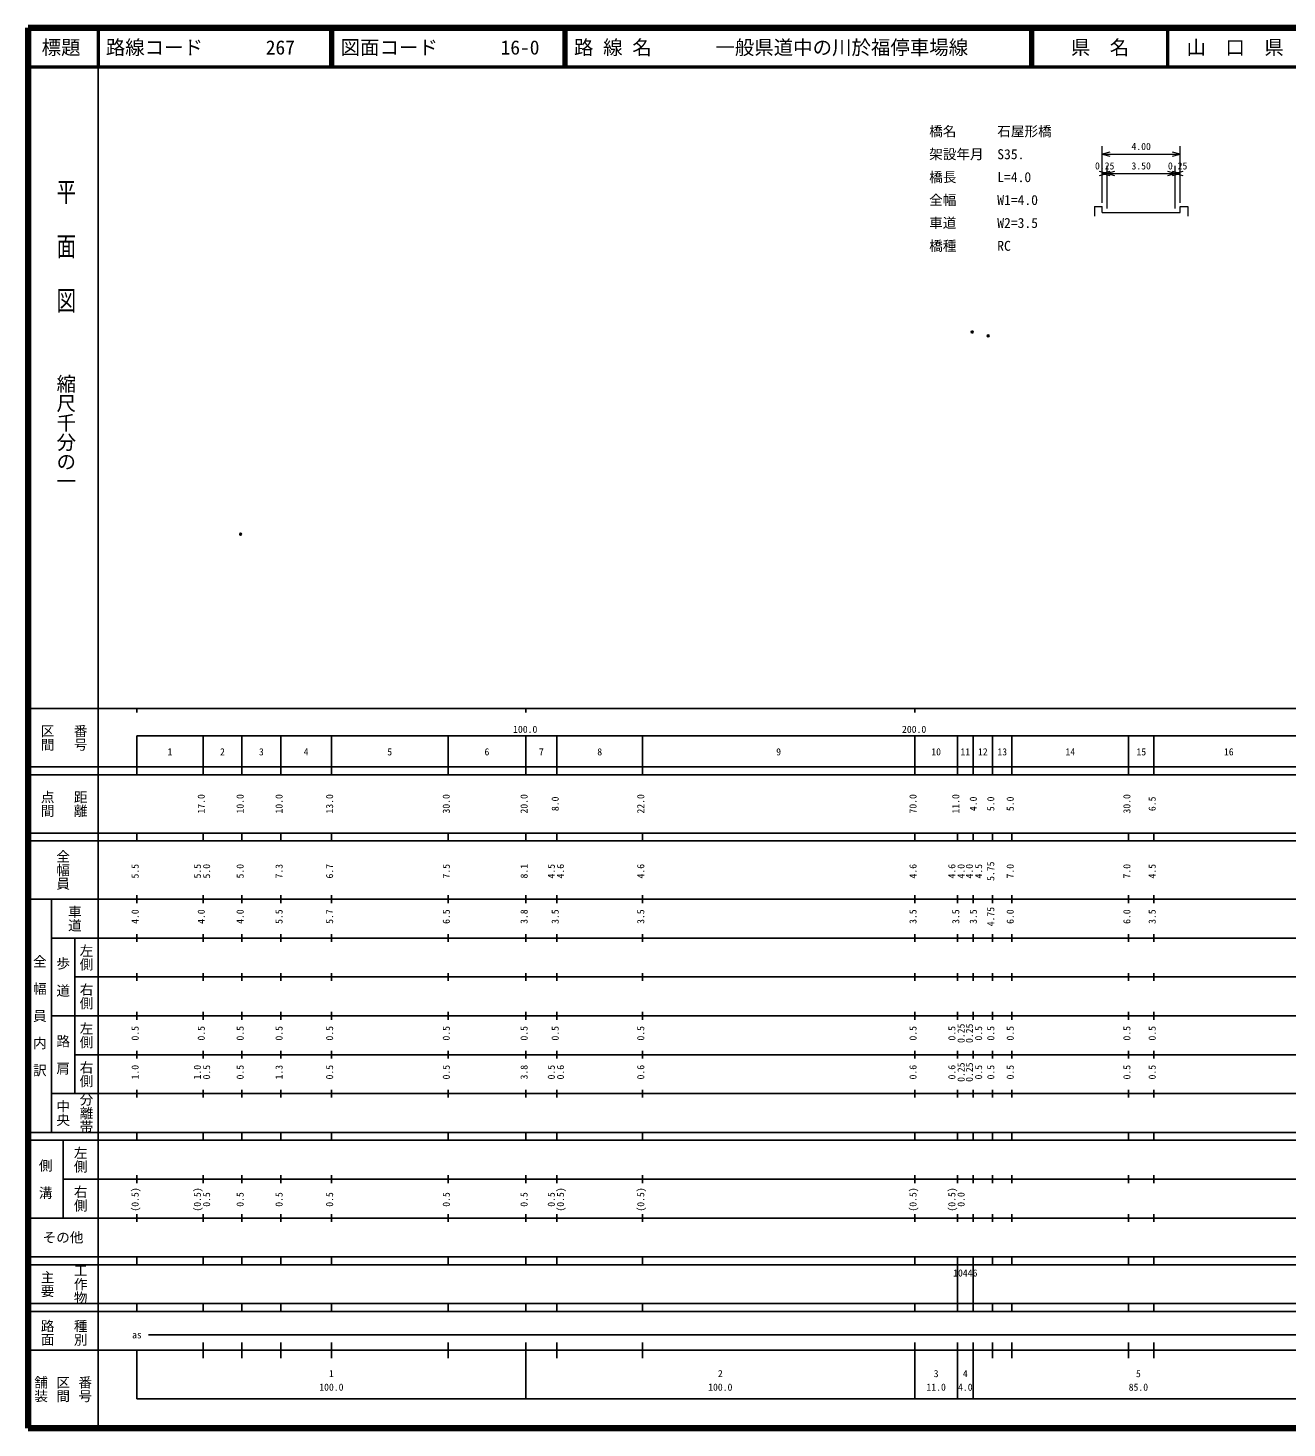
# Model space of a CAD drawing. Units: millimetres on the paper, with parts at other scales. Extents: x 40 to 680, y 20 to 380.
# Drawn here: x 40 to 363.7, y 20 to 380 of the extents above; entities that cross this region are included whole.
import ezdxf
from ezdxf.enums import TextEntityAlignment as Align

# ---------------------------------------------------------------- set-up
doc = ezdxf.new("R2010")
doc.units = ezdxf.units.MM
doc.header["$PDMODE"] = 32
doc.header["$PDSIZE"] = 0.5
doc.layers.add('S-OTRS', color=6, linetype='Continuous')
for name, color, linetype, lineweight in [('S-STR-HTXT', 7, 'Continuous', 13), ('S-TTL', 2, 'Continuous', 140), ('S-TTL-BAND', 7, 'Continuous', 25), ('S-TTL-LINE', 7, 'Continuous', 50), ('S-TTL-TXT', 7, 'Continuous', 13)]:
    doc.layers.add(name, color=color, linetype=linetype, lineweight=lineweight)
doc.styles.add('@ＭＳ ゴシック', font='')
doc.styles.add('ＭＳ ゴシック', font='')
doc.styles.get('@ＭＳ ゴシック').set_extended_font_data('@MS Gothic')
doc.styles.get('ＭＳ ゴシック').set_extended_font_data('MS Gothic')

msp = doc.modelspace()

# ---------------------------------------------------------------- linework, layer by layer
at = {"layer": 'S-OTRS'}
for p in [(282.778, 301.827), (286.894, 300.811), (94.674, 249.814)]:
    msp.add_point(p, dxfattribs=at)
at = {"layer": 'S-STR-HTXT'}
for p, q in [((316.216, 335.076), (316.216, 349.576)), ((336.216, 335.076), (336.216, 349.576)), ((318.148, 348.094), (316.216, 347.576)), ((316.216, 347.576), (336.216, 347.576)), ((316.216, 347.576), (318.148, 347.058)), ((336.216, 347.576), (334.284, 348.094)), ((334.284, 347.058), (336.216, 347.576)), ((317.466, 342.576), (315.534, 343.094)), ((315.534, 342.058), (317.466, 342.576)), ((318.148, 343.094), (316.216, 342.576)), ((316.216, 342.576), (317.466, 342.576)), ((316.216, 342.576), (318.148, 342.058)), ((317.466, 333.576), (317.466, 344.576)), ((319.398, 343.094), (317.466, 342.576)), ((317.466, 342.576), (334.966, 342.576)), ((317.466, 342.576), (319.398, 342.058)), ((334.966, 342.576), (333.034, 343.094)), ((333.034, 342.058), (334.966, 342.576)), ((336.216, 342.576), (334.284, 343.094)), ((334.284, 342.058), (336.216, 342.576)), ((334.966, 333.576), (334.966, 344.576)), ((336.898, 343.094), (334.966, 342.576)), ((334.966, 342.576), (336.216, 342.576)), ((334.966, 342.576), (336.898, 342.058)), ((314.216, 334.076), (316.216, 334.076)), ((314.216, 334.076), (314.216, 331.576)), ((316.216, 332.576), (316.216, 334.076)), ((316.216, 332.576), (317.466, 332.576)), ((317.466, 332.576), (334.966, 332.576)), ((334.966, 332.576), (336.216, 332.576)), ((336.216, 332.576), (336.216, 334.076)), ((336.216, 334.076), (338.216, 334.076)), ((338.216, 334.076), (338.216, 331.576))]:
    msp.add_line(p, q, dxfattribs=at)
at = {"layer": 'S-TTL'}
for p, q in [((40, 380), (40, 20)), ((680, 380), (40, 380)), ((40, 20), (680, 20))]:
    msp.add_line(p, q, dxfattribs=at)
at = {"layer": 'S-TTL-BAND'}
for p, q in [((58, 370), (58, 20)), ((40, 205), (579, 205)), ((68, 205), (68, 204)), ((168, 205), (168, 204)), ((268, 205), (268, 204)), ((68, 198), (579, 198)), ((68, 198), (68, 188)), ((85, 188), (85, 198)), ((95, 188), (95, 198)), ((105, 188), (105, 198)), ((118, 188), (118, 198)), ((148, 188), (148, 198)), ((168, 188), (168, 198)), ((176, 188), (176, 198)), ((198, 188), (198, 198)), ((268, 188), (268, 198)), ((279, 188), (279, 198)), ((283, 188), (283, 198)), ((288, 188), (288, 198)), ((293, 188), (293, 198)), ((323, 188), (323, 198)), ((329.5, 188), (329.5, 198)), ((40, 190), (579, 190)), ((40, 188), (579, 188)), ((40, 173), (579, 173)), ((68, 171), (68, 173)), ((85, 171), (85, 173)), ((95, 171), (95, 173)), ((105, 171), (105, 173)), ((118, 171), (118, 173)), ((148, 171), (148, 173)), ((168, 171), (168, 173)), ((176, 171), (176, 173)), ((198, 171), (198, 173)), ((268, 171), (268, 173)), ((279, 171), (279, 173)), ((283, 171), (283, 173)), ((288, 171), (288, 173)), ((293, 171), (293, 173)), ((323, 171), (323, 173)), ((329.5, 171), (329.5, 173)), ((40, 171), (579, 171)), ((40, 156), (579, 156)), ((46, 96), (46, 156)), ((68, 155), (68, 157)), ((85, 155), (85, 157)), ((95, 155), (95, 157)), ((105, 155), (105, 157)), ((118, 155), (118, 157)), ((148, 155), (148, 157)), ((168, 155), (168, 157)), ((176, 155), (176, 157)), ((198, 155), (198, 157)), ((268, 155), (268, 157)), ((279, 155), (279, 157)), ((283, 155), (283, 157)), ((288, 155), (288, 157)), ((293, 155), (293, 157)), ((323, 155), (323, 157)), ((329.5, 155), (329.5, 157)), ((46, 146), (579, 146)), ((52, 146), (52, 106)), ((68, 145), (68, 147)), ((85, 145), (85, 147)), ((95, 145), (95, 147)), ((105, 145), (105, 147)), ((118, 145), (118, 147)), ((148, 145), (148, 147)), ((168, 145), (168, 147)), ((176, 145), (176, 147)), ((198, 145), (198, 147)), ((268, 145), (268, 147)), ((279, 145), (279, 147)), ((283, 145), (283, 147)), ((288, 145), (288, 147)), ((293, 145), (293, 147)), ((323, 145), (323, 147)), ((329.5, 145), (329.5, 147)), ((68, 135), (68, 137)), ((85, 135), (85, 137)), ((95, 135), (95, 137)), ((105, 135), (105, 137)), ((118, 135), (118, 137)), ((148, 135), (148, 137)), ((168, 135), (168, 137)), ((176, 135), (176, 137)), ((198, 135), (198, 137)), ((268, 135), (268, 137)), ((279, 135), (279, 137)), ((283, 135), (283, 137)), ((288, 135), (288, 137)), ((293, 135), (293, 137)), ((323, 135), (323, 137)), ((329.5, 135), (329.5, 137)), ((52, 136), (579, 136)), ((46, 126), (579, 126)), ((68, 125), (68, 127)), ((85, 125), (85, 127)), ((95, 125), (95, 127)), ((105, 125), (105, 127)), ((118, 125), (118, 127)), ((148, 125), (148, 127)), ((168, 125), (168, 127)), ((176, 125), (176, 127)), ((198, 125), (198, 127)), ((268, 125), (268, 127)), ((279, 125), (279, 127)), ((283, 125), (283, 127)), ((288, 125), (288, 127)), ((293, 125), (293, 127)), ((323, 125), (323, 127)), ((329.5, 125), (329.5, 127)), ((52, 116), (579, 116)), ((68, 115), (68, 117)), ((85, 115), (85, 117)), ((95, 115), (95, 117)), ((105, 115), (105, 117)), ((118, 115), (118, 117)), ((148, 115), (148, 117)), ((168, 115), (168, 117)), ((176, 115), (176, 117)), ((198, 115), (198, 117)), ((268, 115), (268, 117)), ((279, 115), (279, 117)), ((283, 115), (283, 117)), ((288, 115), (288, 117)), ((293, 115), (293, 117)), ((323, 115), (323, 117)), ((329.5, 115), (329.5, 117)), ((46, 106), (579, 106)), ((68, 105), (68, 107)), ((85, 105), (85, 107)), ((95, 105), (95, 107)), ((105, 105), (105, 107)), ((118, 105), (118, 107)), ((148, 105), (148, 107)), ((168, 105), (168, 107)), ((176, 105), (176, 107)), ((198, 105), (198, 107)), ((268, 105), (268, 107)), ((279, 105), (279, 107)), ((283, 105), (283, 107)), ((288, 105), (288, 107)), ((293, 105), (293, 107)), ((323, 105), (323, 107)), ((329.5, 105), (329.5, 107)), ((40, 96), (579, 96)), ((40, 94), (579, 94)), ((49, 94), (49, 74)), ((68, 94), (68, 96)), ((85, 94), (85, 96)), ((95, 94), (95, 96)), ((105, 94), (105, 96)), ((118, 94), (118, 96)), ((148, 94), (148, 96)), ((168, 94), (168, 96)), ((176, 94), (176, 96)), ((198, 94), (198, 96)), ((268, 94), (268, 96)), ((279, 94), (279, 96)), ((283, 94), (283, 96)), ((288, 94), (288, 96)), ((293, 94), (293, 96)), ((323, 94), (323, 96)), ((329.5, 94), (329.5, 96)), ((49, 84), (579, 84)), ((68, 83), (68, 85)), ((85, 83), (85, 85)), ((95, 83), (95, 85)), ((105, 83), (105, 85)), ((118, 83), (118, 85)), ((148, 83), (148, 85)), ((168, 83), (168, 85)), ((176, 83), (176, 85)), ((198, 83), (198, 85)), ((268, 83), (268, 85)), ((279, 83), (279, 85)), ((283, 83), (283, 85)), ((288, 83), (288, 85)), ((293, 83), (293, 85)), ((323, 83), (323, 85)), ((329.5, 83), (329.5, 85)), ((40, 74), (579, 74)), ((68, 73), (68, 75)), ((85, 73), (85, 75)), ((95, 73), (95, 75)), ((105, 73), (105, 75)), ((118, 73), (118, 75)), ((148, 73), (148, 75)), ((168, 73), (168, 75)), ((176, 73), (176, 75)), ((198, 73), (198, 75)), ((268, 73), (268, 75)), ((279, 73), (279, 75)), ((283, 73), (283, 75)), ((288, 73), (288, 75)), ((293, 73), (293, 75)), ((323, 73), (323, 75)), ((329.5, 73), (329.5, 75)), ((40, 64), (579, 64)), ((40, 62), (579, 62)), ((68, 62), (68, 64)), ((85, 62), (85, 64)), ((95, 62), (95, 64)), ((105, 62), (105, 64)), ((118, 62), (118, 64)), ((148, 62), (148, 64)), ((168, 62), (168, 64)), ((176, 62), (176, 64)), ((198, 62), (198, 64)), ((268, 62), (268, 64)), ((279, 62), (279, 64)), ((279, 52), (279, 62)), ((283, 62), (283, 64)), ((283, 52), (283, 62)), ((288, 62), (288, 64)), ((293, 62), (293, 64)), ((323, 62), (323, 64)), ((329.5, 62), (329.5, 64)), ((40, 52), (579, 52)), ((68, 50), (68, 52)), ((85, 50), (85, 52)), ((95, 50), (95, 52)), ((105, 50), (105, 52)), ((118, 50), (118, 52)), ((148, 50), (148, 52)), ((168, 50), (168, 52)), ((176, 50), (176, 52)), ((198, 50), (198, 52)), ((268, 50), (268, 52)), ((279, 50), (279, 52)), ((283, 50), (283, 52)), ((288, 50), (288, 52)), ((293, 50), (293, 52)), ((323, 50), (323, 52)), ((329.5, 50), (329.5, 52)), ((40, 50), (579, 50)), ((71, 44), (565, 44)), ((40, 40), (579, 40)), ((68, 40), (68, 27.5)), ((85, 38), (85, 42)), ((95, 38), (95, 42)), ((105, 38), (105, 42)), ((118, 38), (118, 42)), ((148, 38), (148, 42)), ((168, 27.5), (168, 42)), ((176, 38), (176, 42)), ((198, 38), (198, 42)), ((268, 27.5), (268, 42)), ((279, 27.5), (279, 42)), ((283, 27.5), (283, 42)), ((288, 38), (288, 42)), ((293, 38), (293, 42)), ((323, 38), (323, 42)), ((329.5, 38), (329.5, 42)), ((68, 27.5), (579, 27.5))]:
    msp.add_line(p, q, dxfattribs=at)
at = {"layer": 'S-TTL-LINE'}
for p, q in [((58, 380), (58, 370)), ((117.75, 380), (117.75, 370)), ((118.25, 380), (118.25, 370)), ((177.75, 380), (177.75, 370)), ((178.25, 380), (178.25, 370)), ((297.75, 380), (297.75, 370)), ((298.25, 380), (298.25, 370)), ((333, 380), (333, 370)), ((40, 370), (680, 370))]:
    msp.add_line(p, q, dxfattribs=at)

# ---------------------------------------------------------------- texts
at = {"layer": 'S-STR-HTXT', "style": 'ＭＳ ゴシック'}
for s, p in [('橋名\u3000\u3000\u3000石屋形橋', (271.709, 351.387)), ('架設年月\u3000S35.', (271.709, 345.496)), ('橋長\u3000\u3000\u3000L=4.0', (271.709, 339.605)), ('全幅\u3000\u3000\u3000W1=4.0', (271.709, 333.714)), ('車道\u3000\u3000\u3000W2=3.5', (271.709, 327.822)), ('橋種\u3000\u3000\u3000RC', (271.709, 321.931))]:
    msp.add_text(s, height=2.566, dxfattribs=at).set_placement(p, align=Align.BOTTOM_LEFT)
for s, p in [('4.00', (326.216, 348.076)), ('0.25', (316.841, 343.076)), ('3.50', (326.216, 343.076)), ('0.25', (335.591, 343.076))]:
    msp.add_text(s, height=1.833, dxfattribs=at).set_placement(p, align=Align.BOTTOM_CENTER)
at = {"layer": 'S-TTL-BAND', "style": '@ＭＳ ゴシック', "width": 1.4}
msp.add_text('平  面  図', height=3.666, rotation=270, dxfattribs=at).set_placement((49.777, 306.475), align=Align.MIDDLE_RIGHT)
at = {"layer": 'S-TTL-BAND', "style": '@ＭＳ ゴシック'}
msp.add_text('縮尺千分の一', height=3.666, rotation=270, dxfattribs=at).set_placement((49.777, 261.03), align=Align.MIDDLE_RIGHT)
for s, p in [('区間', (45, 197.5)), ('番号', (53.5, 197.5)), ('点間', (45, 180.5)), ('距離', (53.5, 180.5)), ('全幅員', (49, 163.5)), ('車道', (52, 151)), ('左側', (55, 141)), ('全\u3000幅\u3000員\u3000内\u3000訳', (43, 126)), ('歩\u3000道', (49, 136)), ('右側', (55, 131)), ('左側', (55, 121)), ('路\u3000肩', (49, 116)), ('右側', (55, 111)), ('分離帯', (55, 101)), ('中央', (49, 101)), ('左側', (53.5, 89)), ('側\u3000溝', (44.5, 84)), ('右側', (53.5, 79)), ('工作物', (53.5, 57)), ('主要', (45, 57)), ('路面', (45, 44.5)), ('種別', (53.5, 44.5)), ('舗装', (43.333, 30)), ('区間', (49, 30)), ('番号', (54.667, 30))]:
    msp.add_text(s, height=2.566, rotation=270, dxfattribs=at).set_placement(p, align=Align.MIDDLE_CENTER)
at = {"layer": 'S-TTL-BAND', "style": 'ＭＳ ゴシック'}
for s, p in [('100.0', (167.844, 198.195)), ('200.0', (267.844, 198.195)), ('1', (76.5, 192.405)), ('2', (90, 192.405)), ('3', (100, 192.405)), ('4', (111.5, 192.405)), ('5', (133, 192.405)), ('6', (158, 192.405)), ('7', (172, 192.405)), ('8', (187, 192.405)), ('9', (233, 192.405)), ('10', (273.5, 192.405)), ('11', (281, 192.405)), ('12', (285.5, 192.405)), ('13', (290.5, 192.405)), ('14', (308, 192.405)), ('15', (326.25, 192.405)), ('16', (348.75, 192.405)), ('as', (68, 42.5)), ('1', (118, 32.523)), ('2', (218, 32.523)), ('3', (273.5, 32.523)), ('4', (281, 32.523)), ('5', (325.5, 32.523)), ('100.0', (118, 29.033)), ('100.0', (218, 29.033)), ('11.0', (273.5, 29.033)), ('4.0', (281, 29.033)), ('85.0', (325.5, 29.033))]:
    msp.add_text(s, height=1.833, dxfattribs=at).set_placement(p, align=Align.BOTTOM_CENTER)
for s, p in [('17.0', (86, 180.5)), ('10.0', (96, 180.5)), ('10.0', (106, 180.5)), ('13.0', (119, 180.5)), ('30.0', (149, 180.5)), ('20.0', (169, 180.5)), ('8.0', (177, 180.5)), ('22.0', (199, 180.5)), ('70.0', (269, 180.5)), ('11.0', (280, 180.5)), ('4.0', (284.5, 180.5)), ('5.0', (289, 180.5)), ('5.0', (294, 180.5)), ('30.0', (324, 180.5)), ('6.5', (330.5, 180.5)), ('5.5', (69, 163.174)), ('5.5', (85, 163.174)), ('5.0', (87.37, 163.174)), ('5.0', (96, 163.174)), ('7.3', (106, 163.174)), ('6.7', (119, 163.174)), ('7.5', (149, 163.174)), ('8.1', (169, 163.174)), ('4.5', (176, 163.174)), ('4.6', (178.37, 163.174)), ('4.6', (199, 163.174)), ('4.6', (269, 163.174)), ('4.6', (279, 163.174)), ('4.0', (281.37, 163.174)), ('4.0', (283.5, 163.174)), ('4.5', (285.87, 163.174)), ('5.75', (289, 163.174)), ('7.0', (294, 163.174)), ('7.0', (324, 163.174)), ('4.5', (330.5, 163.174)), ('4.0', (69, 151.5)), ('4.0', (86, 151.5)), ('4.0', (96, 151.5)), ('5.5', (106, 151.5)), ('5.7', (119, 151.5)), ('6.5', (149, 151.5)), ('3.8', (169, 151.5)), ('3.5', (177, 151.5)), ('3.5', (199, 151.5)), ('3.5', (269, 151.5)), ('3.5', (280, 151.5)), ('3.5', (284.5, 151.5)), ('4.75', (289, 151.5)), ('6.0', (294, 151.5)), ('6.0', (324, 151.5)), ('3.5', (330.5, 151.5)), ('0.5', (69, 121.5)), ('0.5', (86, 121.5)), ('0.5', (96, 121.5)), ('0.5', (106, 121.5)), ('0.5', (119, 121.5)), ('0.5', (149, 121.5)), ('0.5', (169, 121.5)), ('0.5', (177, 121.5)), ('0.5', (199, 121.5)), ('0.5', (269, 121.5)), ('0.5', (279, 121.5)), ('0.25', (281.37, 121.5)), ('0.25', (283.5, 121.5)), ('0.5', (285.87, 121.5)), ('0.5', (289, 121.5)), ('0.5', (294, 121.5)), ('0.5', (324, 121.5)), ('0.5', (330.5, 121.5)), ('1.0', (69, 111.5)), ('1.0', (85, 111.5)), ('0.5', (87.37, 111.5)), ('0.5', (96, 111.5)), ('1.3', (106, 111.5)), ('0.5', (119, 111.5)), ('0.5', (149, 111.5)), ('3.8', (169, 111.5)), ('0.5', (176, 111.5)), ('0.6', (178.37, 111.5)), ('0.6', (199, 111.5)), ('0.6', (269, 111.5)), ('0.6', (279, 111.5)), ('0.25', (281.37, 111.5)), ('0.25', (283.5, 111.5)), ('0.5', (285.87, 111.5)), ('0.5', (289, 111.5)), ('0.5', (294, 111.5)), ('0.5', (324, 111.5)), ('0.5', (330.5, 111.5)), ('(0.5)', (69, 78.764)), ('(0.5)', (85, 78.764)), ('0.5', (87.37, 78.764)), ('0.5', (96, 78.764)), ('0.5', (106, 78.764)), ('0.5', (119, 78.764)), ('0.5', (149, 78.764)), ('0.5', (169, 78.764)), ('0.5', (176, 78.764)), ('(0.5)', (178.37, 78.764)), ('(0.5)', (199, 78.764)), ('(0.5)', (269, 78.764)), ('(0.5)', (279, 78.764)), ('0.0', (281.37, 78.764))]:
    msp.add_text(s, height=1.833, rotation=90, dxfattribs=at).set_placement(p, align=Align.BOTTOM_CENTER)
msp.add_text('その他', height=2.566, dxfattribs=at).set_placement((49, 69), align=Align.MIDDLE_CENTER)
msp.add_text('10446', height=1.833, dxfattribs=at).set_placement((277.875, 58.405), align=Align.BOTTOM_LEFT)
at = {"layer": 'S-TTL-TXT', "style": 'ＭＳ ゴシック'}
for s, p in [('標題', (48.5, 375)), ('県\u3000名', (315.625, 375)), ('山\u3000口\u3000県', (350.375, 375))]:
    msp.add_text(s, height=3.666, dxfattribs=at).set_placement(p, align=Align.MIDDLE_CENTER)
for s, p in [('路線コード', (60, 375)), ('267', (101.142, 375)), ('図面コード', (120.38, 375)), ('16-0', (161.521, 375)), ('路 線 名', (180.38, 375)), ('一般県道中の川於福停車場線', (216.734, 375))]:
    msp.add_text(s, height=3.666, dxfattribs=at).set_placement(p, align=Align.MIDDLE_LEFT)

doc.saveas('drawing.dxf')
